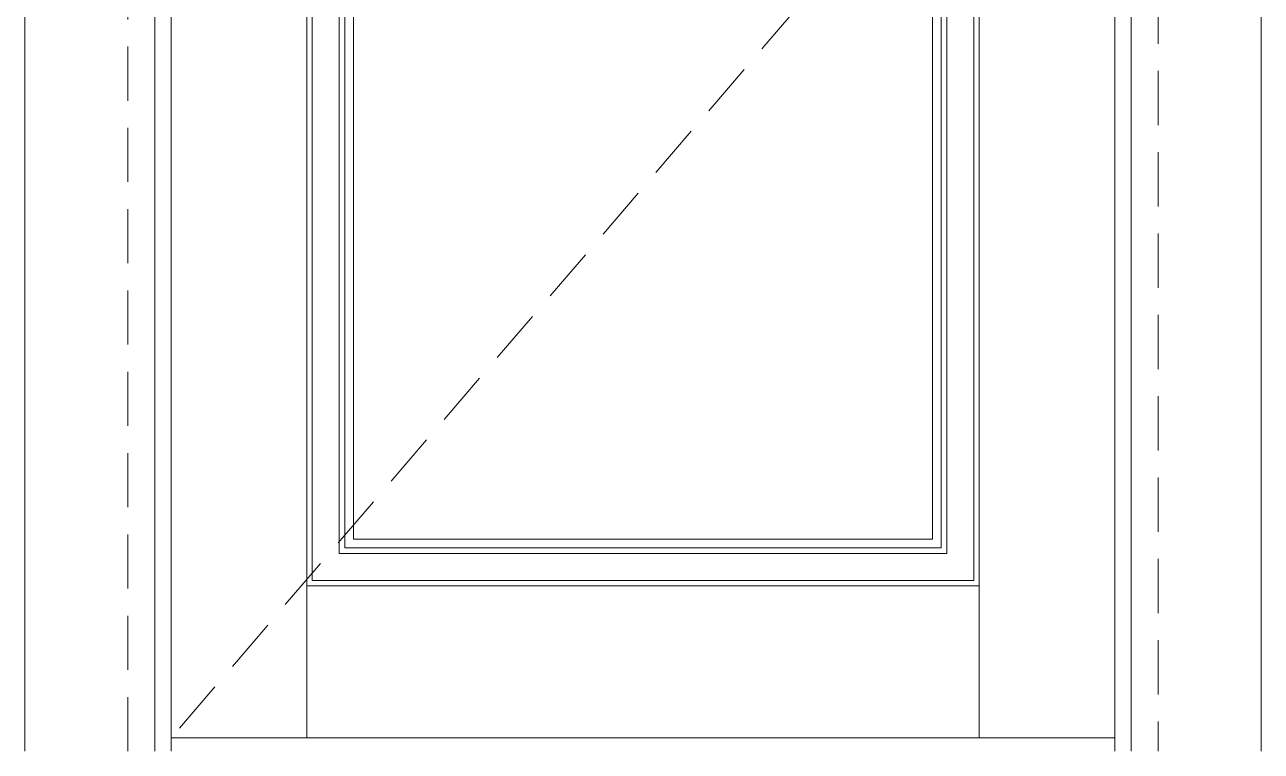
# Model space of a CAD drawing. Header units: inches. Extents: x 258415 to 640093, y 441672 to 945769.
# Drawn here: x 338361 to 339501, y 478510 to 479180 of the extents above; entities that cross this region are included whole.
import ezdxf

# ---------------------------------------------------------------- set-up
doc = ezdxf.new("R2010")
doc.units = ezdxf.units.IN
doc.header["$MEASUREMENT"] = 0
doc.linetypes.add('HIDDEN', pattern=[0.375, 0.25, -0.125])
doc.layers.add('CQ Wood', color=30, linetype='Continuous', lineweight=0)

# ---------------------------------------------------------------- blocks, each defined once
blk = doc.blocks.new('FF 12 wd Elevation')
at = {"layer": 'CQ Wood', "color": 32, "elevation": 0}
for points in [[(309889.8, 454456), (309889.8, 457201.4), (311029.8, 457201.4), (311029.8, 454456)], [(310009.8, 454456), (310009.8, 457081.4), (310909.8, 457081.4), (310909.8, 454456)], [(310894.8, 454456), (310894.8, 457068.5), (310024.8, 457068.5), (310024.8, 454456)], [(310769.8, 454608.5), (310769.8, 456941.9), (310149.8, 456941.9), (310149.8, 454608.5)], [(310149.8, 454468.5), (310149.8, 456941.4), (310769.8, 456941.4), (310769.8, 454468.5)]]:
    blk.add_lwpolyline(points, dxfattribs=at)
at = {"layer": 'CQ Wood', "color": 134, "linetype": 'HIDDEN', "ltscale": 200, "elevation": 0}
for points in [[(309984.8, 454456), (309984.8, 457108.5), (310934.8, 457108.5), (310934.8, 454456)], [(310024.8, 457068.5), (310894.8, 455483.3), (310024.8, 454468.5)]]:
    blk.add_lwpolyline(points, dxfattribs=at)
at = {"layer": 'CQ Wood', "color": 32, "elevation": 0}
for points in [[(310024.8, 454468.5), (310894.8, 454468.5), (310894.8, 457068.5), (310024.8, 457068.5)], [(310769.8, 455343.9), (310149.8, 455343.9), (310149.8, 454608.5), (310769.8, 454608.5)], [(310764.8, 454613.5), (310154.8, 454613.5), (310154.8, 455338.9), (310764.8, 455338.9)], [(310739.8, 454638.5), (310179.8, 454638.5), (310179.8, 455313.9), (310739.8, 455313.9)], [(310734.8, 454643.5), (310184.8, 454643.5), (310184.8, 455308.9), (310734.8, 455308.9)], [(310726.8, 454651.5), (310192.8, 454651.5), (310192.8, 455300.9), (310726.8, 455300.9)]]:
    blk.add_lwpolyline(points, close=True, dxfattribs=at)

msp = doc.modelspace()

# ---------------------------------------------------------------- block references
at = {"layer": 'CQ Wood'}
msp.add_blockref('FF 12 wd Elevation', (28471.493, 24053.684, 0), dxfattribs=at)

doc.saveas('drawing.dxf')
